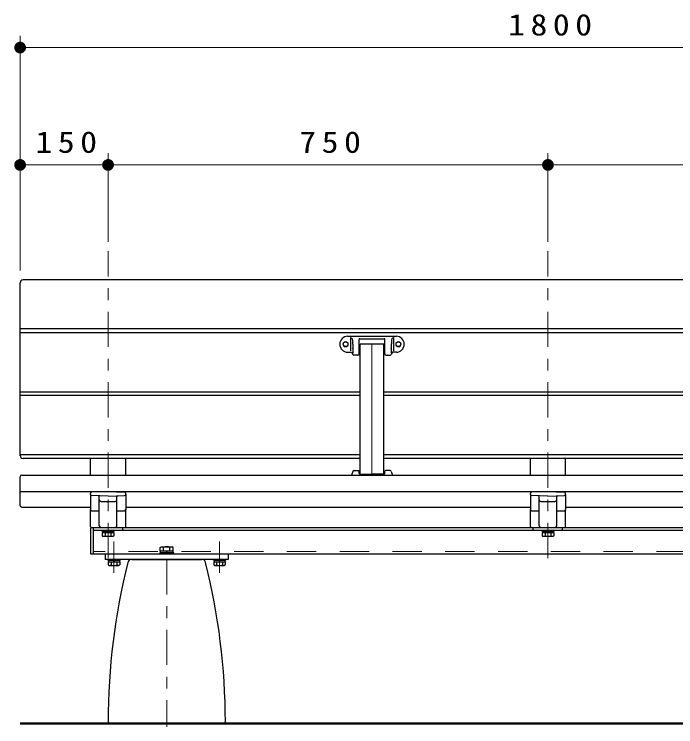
# Model space of a CAD drawing. Units: millimetres on the paper, scale 1:20. Extents: x -385 to 0, y 0 to 267.
# Drawn here: x -303.9 to -247.5, y 116.2 to 176.9 of the extents above; entities that cross this region are included whole.
import ezdxf

# ---------------------------------------------------------------- set-up
doc = ezdxf.new("R2010")
doc.units = ezdxf.units.MM
doc.linetypes.add('USER1', pattern=[4.5, 2.5, -2])
doc.linetypes.add('USER2', pattern=[6, 3, -1, 1, -1])
doc.layers.add('1_20', color=7, linetype='Continuous', lineweight=25)
doc.styles.add('ＭＳ ゴシック', font='')
doc.styles.get('ＭＳ ゴシック').set_extended_font_data('MS Gothic')

# ---------------------------------------------------------------- blocks, each defined once
blk = doc.blocks.new('filled_dot')
at = {"color": 0, "linetype": 'Continuous', "lineweight": -2, "const_width": 1.25}
blk.add_lwpolyline([(-0.625, 0, 1), (0.625, 0, 1)], format="xyb", close=True, dxfattribs=at)

msp = doc.modelspace()

# ---------------------------------------------------------------- linework, layer by layer
at = {"layer": '1_20', "lineweight": 13}
for p, q in [((-303.425, 155.057), (-303.425, 175.057)), ((-303.425, 174.057), (-213.425, 174.057)), ((-295.925, 157.495), (-295.925, 165.057)), ((-258.425, 157.495), (-258.425, 165.057)), ((-303.425, 164.057), (-295.925, 164.057)), ((-295.925, 164.057), (-258.425, 164.057)), ((-258.425, 164.057), (-220.925, 164.057))]:
    msp.add_line(p, q, dxfattribs=at)
at = {"layer": '1_20', "linetype": 'USER2', "lineweight": 13}
for p, q in [((-295.925, 130.541), (-295.925, 156.695)), ((-258.425, 130.541), (-258.425, 156.695)), ((-290.925, 130.44), (-290.925, 116.177))]:
    msp.add_line(p, q, dxfattribs=at)
at = {"layer": '1_20'}
for p, q in [((-213.675, 154.257), (-303.175, 154.257)), ((-303.425, 139.261), (-303.425, 154.007)), ((-303.425, 150.104), (-213.425, 150.104)), ((-303.425, 149.787), (-213.425, 149.787)), ((-303.425, 144.715), (-274.425, 144.715)), ((-272.425, 144.715), (-244.425, 144.715)), ((-303.425, 144.426), (-274.425, 144.426)), ((-272.425, 144.426), (-244.425, 144.426)), ((-274.425, 139.355), (-303.425, 139.355)), ((-244.425, 139.355), (-272.425, 139.355)), ((-274.425, 139.039), (-303.175, 139.039)), ((-297.425, 137.629), (-297.425, 139.039)), ((-294.425, 137.629), (-294.425, 139.039)), ((-244.425, 139.039), (-272.425, 139.039)), ((-259.925, 137.629), (-259.925, 139.039)), ((-256.925, 137.629), (-256.925, 139.039)), ((-303.425, 135.04), (-303.425, 137.479)), ((-303.275, 137.629), (-213.575, 137.629)), ((-303.425, 136.221), (-213.425, 136.221)), ((-297.425, 135.971), (-297.425, 136.078)), ((-295.925, 136.227), (-297.328, 136.178)), ((-295.925, 136.227), (-294.521, 136.178)), ((-294.425, 135.971), (-294.425, 136.078)), ((-259.925, 135.971), (-259.925, 136.078)), ((-258.425, 136.227), (-259.828, 136.178)), ((-258.425, 136.227), (-257.021, 136.178)), ((-256.925, 135.971), (-256.925, 136.078)), ((-297.425, 135.971), (-297.425, 134.69)), ((-295.925, 135.822), (-297.328, 135.871)), ((-296.675, 133.311), (-296.675, 135.776)), ((-295.925, 135.822), (-294.521, 135.871)), ((-295.175, 133.311), (-295.175, 135.776)), ((-294.425, 135.971), (-294.425, 134.69)), ((-259.925, 135.971), (-259.925, 134.69)), ((-258.425, 135.822), (-259.828, 135.871)), ((-259.175, 133.311), (-259.175, 135.776)), ((-258.425, 135.822), (-257.021, 135.871)), ((-257.675, 133.311), (-257.675, 135.776)), ((-256.925, 135.971), (-256.925, 134.69)), ((-303.275, 134.89), (-297.425, 134.89)), ((-296.525, 135.381), (-295.325, 135.381)), ((-294.425, 134.89), (-259.925, 134.89)), ((-259.025, 135.381), (-257.825, 135.381)), ((-256.925, 134.89), (-222.425, 134.89)), ((-297.425, 133.237), (-297.425, 134.69)), ((-297.325, 134.59), (-296.675, 134.59)), ((-295.175, 134.59), (-294.525, 134.59)), ((-294.425, 133.237), (-294.425, 134.69)), ((-259.925, 133.237), (-259.925, 134.69)), ((-259.825, 134.59), (-259.175, 134.59)), ((-257.675, 134.59), (-257.025, 134.59)), ((-256.925, 133.237), (-256.925, 134.69)), ((-294.499, 133.14), (-297.351, 133.14)), ((-295.925, 133.14), (-296.53, 133.161)), ((-295.925, 133.14), (-295.32, 133.161)), ((-256.999, 133.14), (-259.851, 133.14)), ((-258.425, 133.14), (-259.03, 133.161)), ((-258.425, 133.14), (-257.82, 133.161)), ((-296.45, 132.915), (-295.4, 132.915)), ((-296.45, 132.915), (-296.45, 132.84)), ((-296.45, 132.84), (-295.4, 132.84)), ((-296.385, 132.84), (-296.385, 132.715)), ((-295.465, 132.84), (-296.385, 132.84)), ((-295.465, 132.715), (-296.385, 132.715)), ((-295.958, 132.84), (-295.925, 132.715)), ((-295.925, 132.84), (-295.891, 132.715)), ((-295.465, 132.84), (-295.465, 132.715)), ((-295.4, 132.84), (-295.4, 132.915)), ((-258.95, 132.915), (-257.9, 132.915)), ((-258.95, 132.915), (-258.95, 132.84)), ((-258.95, 132.84), (-257.9, 132.84)), ((-258.885, 132.84), (-258.885, 132.715)), ((-257.965, 132.84), (-258.885, 132.84)), ((-257.965, 132.715), (-258.885, 132.715)), ((-258.458, 132.84), (-258.425, 132.715)), ((-258.425, 132.84), (-258.391, 132.715)), ((-257.965, 132.84), (-257.965, 132.715)), ((-257.9, 132.84), (-257.9, 132.915)), ((-291.473, 131.458), (-291.375, 131.515)), ((-291.473, 131.14), (-291.473, 131.458)), ((-291.375, 131.515), (-290.475, 131.515)), ((-291.199, 131.14), (-291.199, 131.458)), ((-290.651, 131.14), (-290.651, 131.458)), ((-290.376, 131.458), (-290.475, 131.515)), ((-290.376, 131.14), (-290.376, 131.458)), ((-291.525, 130.99), (-291.525, 130.89)), ((-290.325, 130.99), (-291.525, 130.99)), ((-290.325, 130.89), (-291.525, 130.89)), ((-291.462, 130.99), (-291.462, 131.14)), ((-290.387, 131.14), (-291.462, 131.14)), ((-290.387, 130.99), (-291.462, 130.99)), ((-290.965, 130.99), (-290.925, 131.14)), ((-290.925, 130.99), (-290.885, 131.14)), ((-290.387, 130.99), (-290.387, 131.14)), ((-290.325, 130.89), (-290.325, 130.99)), ((-294.9, 130.44), (-295.95, 130.44)), ((-295.95, 130.365), (-295.95, 130.44)), ((-294.9, 130.365), (-295.95, 130.365)), ((-295.885, 130.365), (-295.885, 130.24)), ((-295.885, 130.365), (-294.965, 130.365)), ((-295.885, 130.24), (-294.965, 130.24)), ((-295.425, 130.365), (-295.458, 130.24)), ((-295.391, 130.365), (-295.425, 130.24)), ((-294.965, 130.365), (-294.965, 130.24)), ((-294.9, 130.44), (-294.9, 130.365)), ((-293.902, 130.44), (-287.948, 130.44)), ((-290.475, 130.44), (-291.375, 130.44)), ((-285.9, 130.44), (-286.95, 130.44)), ((-286.95, 130.365), (-286.95, 130.44)), ((-285.9, 130.365), (-286.95, 130.365)), ((-286.885, 130.365), (-286.885, 130.24)), ((-286.885, 130.365), (-285.965, 130.365)), ((-286.885, 130.24), (-285.965, 130.24)), ((-286.425, 130.365), (-286.458, 130.24)), ((-286.391, 130.365), (-286.425, 130.24)), ((-285.965, 130.365), (-285.965, 130.24)), ((-285.9, 130.44), (-285.9, 130.365)), ((-295.775, 116.44), (-295.925, 116.59)), ((-286.075, 116.44), (-285.925, 116.59)), ((-295.775, 116.44), (-286.075, 116.44))]:
    msp.add_line(p, q, dxfattribs=at)
at = {"layer": '1_20', "color": 4}
for p, q in [((-275.5, 149.45), (-271.35, 149.45)), ((-275.257, 149.338), (-275.257, 148.201)), ((-274.521, 147.95), (-274.521, 149.192)), ((-274.471, 149.242), (-272.379, 149.242)), ((-274.425, 137.709), (-274.425, 148.774)), ((-272.425, 148.774), (-274.425, 148.774)), ((-272.425, 137.709), (-272.425, 148.774)), ((-272.329, 147.95), (-272.329, 149.192)), ((-271.593, 149.338), (-271.593, 148.201)), ((-275.061, 148.425), (-275.061, 148.007)), ((-271.789, 148.425), (-271.789, 148.007)), ((-275.5, 148.1), (-275.185, 148.1)), ((-275.163, 148.086), (-275.066, 147.903)), ((-274.621, 147.85), (-274.978, 147.85)), ((-272.229, 147.85), (-271.872, 147.85)), ((-271.687, 148.086), (-271.783, 147.903)), ((-271.35, 148.1), (-271.664, 148.1)), ((-275.062, 137.942), (-275.181, 137.629)), ((-274.969, 138.007), (-274.568, 138.007)), ((-274.508, 137.757), (-274.518, 137.959)), ((-272.342, 137.757), (-272.331, 137.959)), ((-271.881, 138.007), (-272.281, 138.007)), ((-271.787, 137.942), (-271.668, 137.629)), ((-274.458, 137.709), (-273.425, 137.709)), ((-272.392, 137.709), (-273.425, 137.709)), ((-297.4, 130.89), (-297.4, 133.14)), ((-219.45, 133.14), (-297.4, 133.14)), ((-297.175, 130.89), (-297.175, 133.14)), ((-294.675, 132.915), (-294.675, 133.14)), ((-259.675, 132.915), (-259.675, 133.14)), ((-257.175, 132.915), (-257.175, 133.14)), ((-219.675, 132.915), (-297.175, 132.915)), ((-219.45, 130.89), (-297.4, 130.89)), ((-296.175, 130.89), (-296.175, 130.44)), ((-285.675, 130.89), (-285.675, 130.44)), ((-285.675, 130.44), (-296.175, 130.44))]:
    msp.add_line(p, q, dxfattribs=at)
at = {"layer": '1_20', "color": 4, "lineweight": 13}
msp.add_line((-273.425, 137.709), (-273.425, 148.774), dxfattribs=at)
at = {"layer": '1_20', "color": 4, "linetype": 'USER2', "lineweight": 13}
for p, q in [((-295.925, 133.515), (-295.925, 132.174)), ((-258.425, 133.515), (-258.425, 132.174)), ((-295.425, 131.96), (-295.425, 129.297)), ((-286.425, 131.96), (-286.425, 129.297)), ((-295.425, 131.49), (-295.425, 130.149)), ((-286.425, 131.49), (-286.425, 130.149))]:
    msp.add_line(p, q, dxfattribs=at)
at = {"layer": '1_20', "color": 131}
for p, q in [((-296.416, 132.715), (-296.416, 132.44)), ((-295.434, 132.715), (-296.416, 132.715)), ((-296.416, 132.44), (-296.337, 132.395)), ((-295.512, 132.395), (-296.337, 132.395)), ((-296.17, 132.715), (-296.17, 132.44)), ((-295.679, 132.715), (-295.679, 132.44)), ((-295.434, 132.44), (-295.512, 132.395)), ((-295.434, 132.715), (-295.434, 132.44)), ((-258.916, 132.715), (-258.916, 132.44)), ((-257.934, 132.715), (-258.916, 132.715)), ((-258.916, 132.44), (-258.837, 132.395)), ((-258.012, 132.395), (-258.837, 132.395)), ((-258.67, 132.715), (-258.67, 132.44)), ((-258.179, 132.715), (-258.179, 132.44)), ((-257.934, 132.44), (-258.012, 132.395)), ((-257.934, 132.715), (-257.934, 132.44)), ((-295.916, 130.24), (-295.916, 129.965)), ((-295.916, 130.24), (-294.934, 130.24)), ((-295.916, 129.965), (-295.837, 129.92)), ((-295.67, 130.24), (-295.67, 129.965)), ((-295.179, 130.24), (-295.179, 129.965)), ((-294.934, 129.965), (-295.012, 129.92)), ((-294.934, 130.24), (-294.934, 129.965)), ((-286.916, 130.24), (-286.916, 129.965)), ((-286.916, 130.24), (-285.934, 130.24)), ((-286.916, 129.965), (-286.837, 129.92)), ((-286.67, 130.24), (-286.67, 129.965)), ((-286.179, 130.24), (-286.179, 129.965)), ((-285.934, 129.965), (-286.012, 129.92)), ((-285.934, 130.24), (-285.934, 129.965)), ((-295.837, 129.92), (-295.012, 129.92)), ((-286.837, 129.92), (-286.012, 129.92))]:
    msp.add_line(p, q, dxfattribs=at)
at = {"layer": '1_20', "color": 4, "linetype": 'USER1', "lineweight": 13}
msp.add_line((-219.675, 131.115), (-297.175, 131.115), dxfattribs=at)
at = {"layer": '1_20', "lineweight": 50}
msp.add_line((-303.425, 116.44), (-213.425, 116.44), dxfattribs=at)
at = {"layer": '1_20', "color": 4}
for points in [[(-275.257, 149.338), (-275.219, 149.32), (-275.184, 149.296), (-275.154, 149.27), (-275.129, 149.237), (-275.112, 149.2), (-275.1, 149.158), (-275.092, 149.11), (-275.086, 149.054), (-275.081, 148.985), (-275.077, 148.909), (-275.073, 148.829), (-275.07, 148.747), (-275.068, 148.667), (-275.066, 148.591), (-275.064, 148.523), (-275.063, 148.464), (-275.062, 148.419), (-275.061, 148.389), (-275.061, 148.379), (-275.061, 148.389), (-275.061, 148.425)], [(-271.593, 149.338), (-271.63, 149.32), (-271.665, 149.296), (-271.695, 149.27), (-271.72, 149.237), (-271.738, 149.2), (-271.75, 149.158), (-271.758, 149.11), (-271.763, 149.054), (-271.768, 148.985), (-271.773, 148.909), (-271.776, 148.829), (-271.779, 148.747), (-271.782, 148.667), (-271.784, 148.591), (-271.786, 148.523), (-271.787, 148.464), (-271.788, 148.419), (-271.788, 148.389), (-271.789, 148.379), (-271.789, 148.389), (-271.789, 148.425)]]:
    msp.add_lwpolyline(points, dxfattribs=at)
at = {"layer": '1_20', "color": 4, "lineweight": 13}
for centre in [(-275.675, 148.775), (-271.175, 148.775)]:
    msp.add_circle(centre, 0.225, dxfattribs=at)
at = {"layer": '1_20', "color": 4}
for centre in [(-275.675, 148.775), (-271.175, 148.775)]:
    msp.add_circle(centre, 0.2, dxfattribs=at)
at = {"layer": '1_20'}
for centre, radius, start, end in [((-303.175, 154.007), 0.25, 90, 180), ((-303.175, 139.289), 0.25, 180, 270), ((-303.275, 137.479), 0.15, 90, 180), ((-297.325, 136.078), 0.1, 92, 180), ((-294.525, 136.078), 0.1, 0, 88), ((-259.825, 136.078), 0.1, 92, 180), ((-257.025, 136.078), 0.1, 0, 88), ((-297.325, 135.971), 0.1, 180, 268), ((-296.75, 135.776), 0.075, 0, 88), ((-296.525, 135.531), 0.15, 180, 270), ((-295.325, 135.531), 0.15, 270, 0), ((-295.1, 135.776), 0.075, 92, 180), ((-294.525, 135.971), 0.1, 272, 0), ((-259.825, 135.971), 0.1, 180, 268), ((-259.25, 135.776), 0.075, 0, 88), ((-259.025, 135.531), 0.15, 180, 270), ((-257.825, 135.531), 0.15, 270, 0), ((-257.6, 135.776), 0.075, 92, 180), ((-257.025, 135.971), 0.1, 272, 0), ((-303.275, 135.04), 0.15, 180, 270), ((-297.325, 134.69), 0.1, 180, 270), ((-294.525, 134.69), 0.1, 270, 0), ((-259.825, 134.69), 0.1, 180, 270), ((-257.025, 134.69), 0.1, 270, 0), ((-297.325, 133.237), 0.1, 180, 254.94761), ((-296.525, 133.311), 0.15, 180, 268), ((-295.325, 133.311), 0.15, 272, 0), ((-294.525, 133.237), 0.1, 285.05239, 0), ((-259.825, 133.237), 0.1, 180, 254.94761), ((-259.025, 133.311), 0.15, 180, 268), ((-257.825, 133.311), 0.15, 272, 0), ((-257.025, 133.237), 0.1, 285.05239, 0), ((-291.336, 131.221), 0.274, 60.00001, 119.99999), ((-290.925, 130.825), 0.69, 66.57346, 113.42654), ((-290.513, 131.221), 0.274, 60.00001, 119.99999), ((-239.05, 116.44), 56.875, 166.02573, 179.84909), ((-293.902, 130.09), 0.35, 90, 166.02573), ((-287.948, 130.09), 0.35, 13.97427, 90), ((-342.8, 116.44), 56.875, 0.15091, 13.97427)]:
    msp.add_arc(centre, radius, start, end, dxfattribs=at)
at = {"layer": '1_20', "color": 4}
for centre, radius, start, end in [((-275.5, 148.775), 0.675, 90, 270), ((-271.35, 148.775), 0.675, 270, 90), ((-274.471, 149.192), 0.05, 90, 180), ((-272.379, 149.192), 0.05, 359.99999, 90), ((-275.185, 148.075), 0.025, 27.86749, 90), ((-274.978, 147.95), 0.1, 207.86749, 270), ((-274.621, 147.95), 0.1, 270, 0), ((-272.229, 147.95), 0.1, 180, 270), ((-271.872, 147.95), 0.1, 270, 332.13251), ((-271.664, 148.075), 0.025, 90, 152.13251), ((-274.969, 137.907), 0.1, 90, 159.20314), ((-274.568, 137.957), 0.05, 3, 90), ((-272.281, 137.957), 0.05, 90, 177), ((-271.881, 137.907), 0.1, 20.79686, 90), ((-274.458, 137.759), 0.05, 183, 270), ((-272.392, 137.759), 0.05, 270, 357)]:
    msp.add_arc(centre, radius, start, end, dxfattribs=at)
at = {"layer": '1_20', "color": 131}
for centre, radius, start, end in [((-296.293, 132.653), 0.245, 240.00001, 299.99999), ((-295.925, 133.084), 0.689, 249.136, 290.864), ((-295.557, 132.653), 0.245, 240.00001, 299.99999), ((-258.793, 132.653), 0.245, 240.00001, 299.99999), ((-258.425, 133.084), 0.689, 249.136, 290.864), ((-258.057, 132.653), 0.245, 240.00001, 299.99999), ((-295.793, 130.178), 0.245, 240.00001, 299.99999), ((-295.425, 130.609), 0.689, 249.136, 290.864), ((-295.057, 130.178), 0.245, 240.00001, 299.99999), ((-286.793, 130.178), 0.245, 240.00001, 299.99999), ((-286.425, 130.609), 0.689, 249.136, 290.864), ((-286.057, 130.178), 0.245, 240.00001, 299.99999)]:
    msp.add_arc(centre, radius, start, end, dxfattribs=at)

# ---------------------------------------------------------------- block references
at = {"layer": '1_20', "lineweight": 13, "xscale": 0.4, "yscale": 0.4}
for p in [(-303.425, 174.057), (-303.425, 164.057), (-295.925, 164.057), (-258.425, 164.057)]:
    msp.add_blockref('filled_dot', p, dxfattribs=at)
at = {"layer": '1_20', "lineweight": 13, "xscale": 0.4, "yscale": 0.4, "rotation": 180}
for p in [(-295.925, 164.057), (-258.425, 164.057)]:
    msp.add_blockref('filled_dot', p, dxfattribs=at)

# ---------------------------------------------------------------- texts
at = {"layer": '1_20', "char_height": 1.833, "attachment_point": 8, "style": 'ＭＳ ゴシック'}
for s, insert in [('\\T1.33;\\W1.15;1800', (-258.004, 175.057)), ('\\T1.33;\\W1.15;150', (-299.254, 165.057)), ('\\T1.33;\\W1.15;750', (-276.76, 165.057))]:
    msp.add_mtext(s, dxfattribs=dict(at, insert=insert))

doc.saveas('drawing.dxf')
